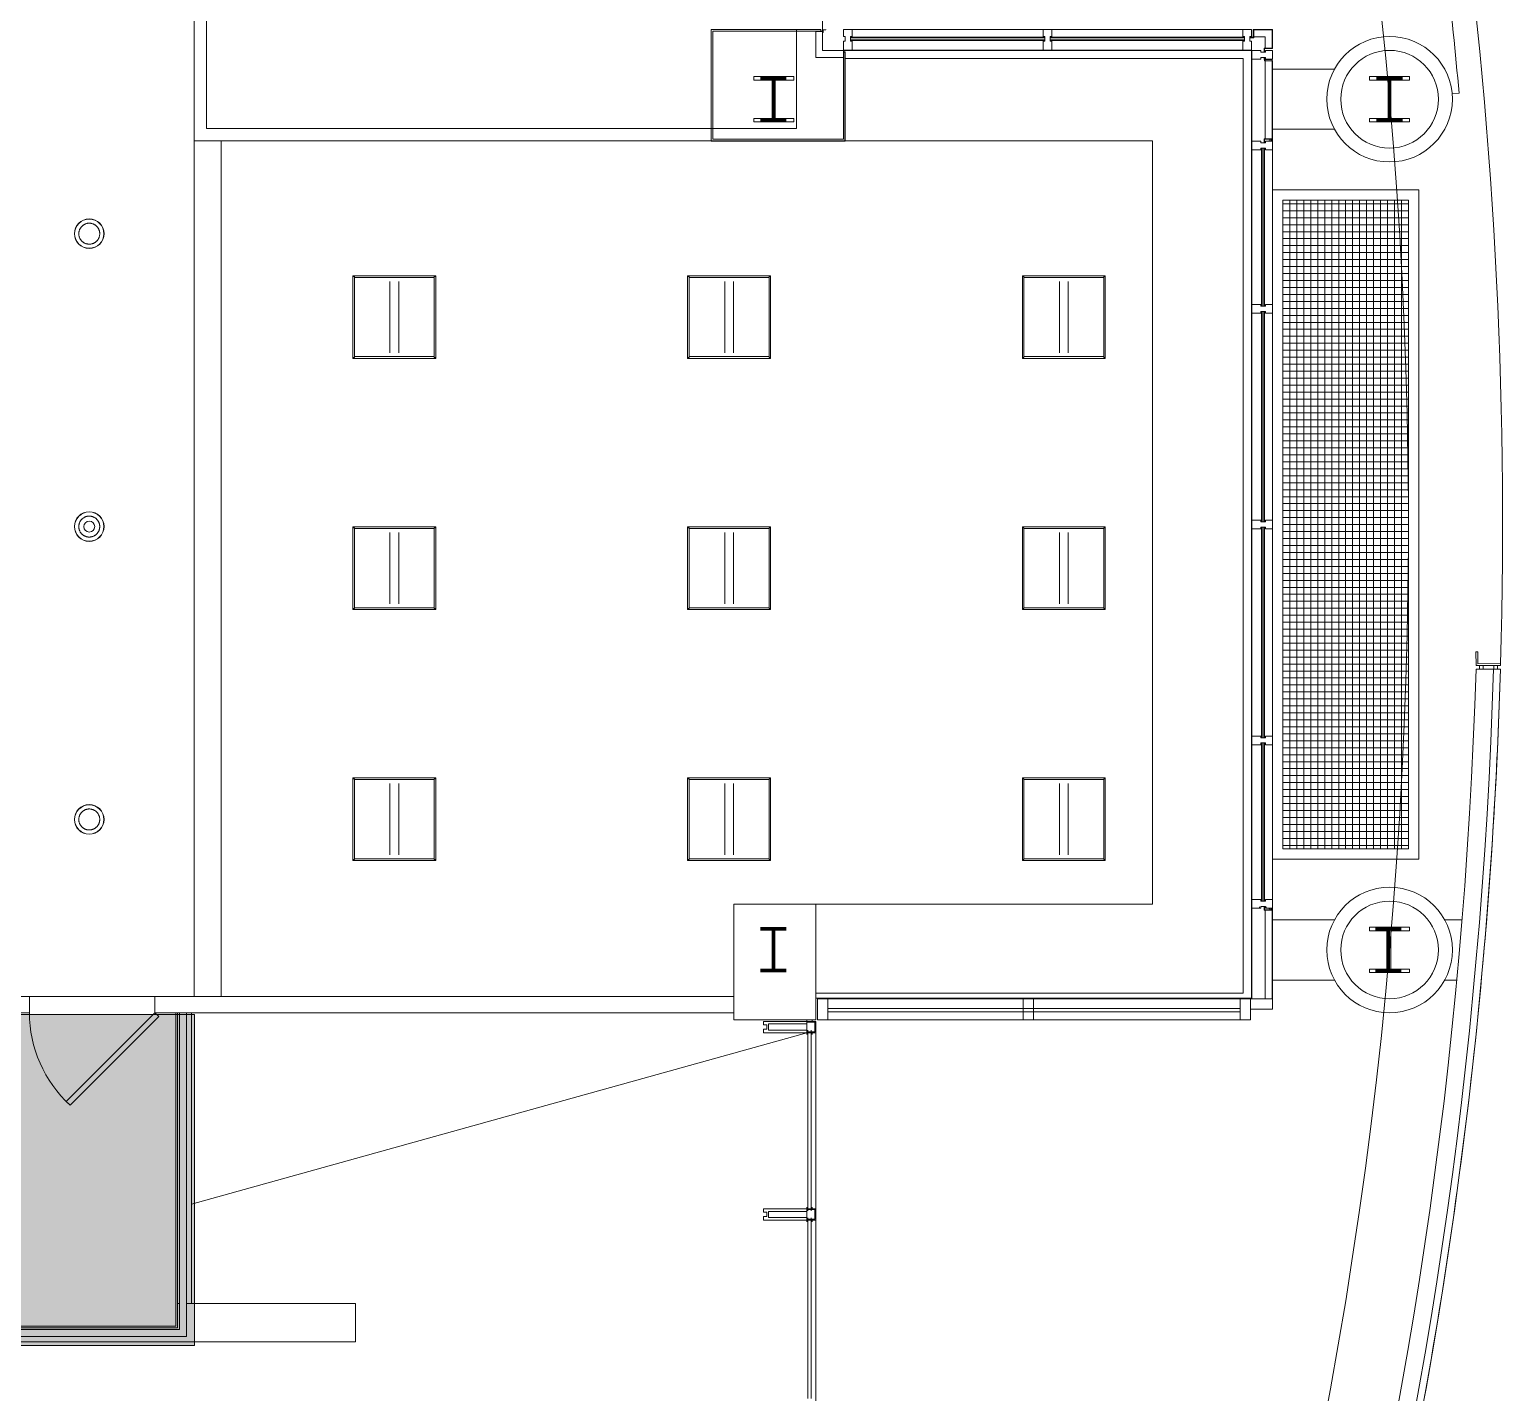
# Model space of a CAD drawing. Header units: inches. Extents: x 6512 to 15357, y -630 to 1499.
# Drawn here: x 14867.2 to 15289.7, y -158.6 to 232.3 of the extents above; entities that cross this region are included whole.
import ezdxf

# ---------------------------------------------------------------- set-up
doc = ezdxf.new("R2010")
doc.units = ezdxf.units.IN
doc.header["$MEASUREMENT"] = 0
for name, color, linetype, lineweight in [('A-CLNG', 13, 'Continuous', 18), ('A-DETL-GENF', 92, 'Continuous', 18), ('A-DETL-THIN', 151, 'Continuous', 9), ('E-LITE-EQPM', 33, 'Continuous', 25), ('P-SANR-FIXT', 6, 'Continuous', 18), ('S-COLS', 52, 'Continuous', 18), ('S-COLS-SYMB', 171, 'Continuous', 70)]:
    doc.layers.add(name, color=color, linetype=linetype, lineweight=lineweight)

# ---------------------------------------------------------------- blocks, each defined once
blk = doc.blocks.new('Double C-Channel-Column - 2C15X50 WJE-4604959-3RD FLOOR RCP - NEW')
at = {"layer": 'S-COLS-SYMB'}
for p, q in [((0, 6), (-3.71, 6)), ((0, 6), (0, -6)), ((0, 6), (0, -6)), ((0, 6), (3.71, 6)), ((0, -6), (-3.71, -6)), ((0, -6), (3.71, -6))]:
    blk.add_line(p, q, dxfattribs=at)
blk = doc.blocks.new('Lighting-Troffer-Cooper-Metalux-Encounter-22EN-24EN-LD2 - See Type Catalog-V7-3RD FLOOR RCP - NEW')
at = {"layer": 'E-LITE-EQPM', "lineweight": 9}
for p, q in [((-11.875, 11.84375), (-11.875, 11.59375)), ((11.875, 11.84375), (-11.875, 11.84375)), ((-11.875, 11.59375), (-11.46875, 11.59375)), ((-11.875, 11.59375), (-11.46875, 11.59375)), ((-11.875, 11.59375), (-11.875, -11.59375)), ((-11.46875, 11.59375), (-11.46875, 11.34375)), ((-11.46875, -11.59375), (-11.46875, 11.59375)), ((11.46875, 11.34375), (-11.46875, 11.34375)), ((-1.25, 10.21875), (-1.25, -10.21875)), ((1.25, -10.21875), (1.25, 10.21875)), ((11.46875, 11.34375), (11.46875, 11.59375)), ((11.46875, 11.59375), (11.875, 11.59375)), ((11.46875, 11.59375), (11.875, 11.59375)), ((11.46875, -11.59375), (11.46875, 11.59375)), ((11.875, 11.59375), (11.875, 11.84375)), ((11.875, 11.59375), (11.875, -11.59375)), ((-11.46875, -11.59375), (-11.875, -11.59375)), ((-11.875, -11.59375), (-11.875, -11.84375)), ((-11.46875, -11.59375), (-11.875, -11.59375)), ((-11.875, -11.84375), (11.875, -11.84375)), ((-11.46875, -11.34375), (11.46875, -11.34375)), ((-11.46875, -11.34375), (-11.46875, -11.59375)), ((11.46875, -11.59375), (11.46875, -11.34375)), ((11.875, -11.59375), (11.46875, -11.59375)), ((11.875, -11.59375), (11.46875, -11.59375)), ((11.875, -11.84375), (11.875, -11.59375))]:
    blk.add_line(p, q, dxfattribs=at)
blk = doc.blocks.new('KREON Holon 80 - KREON Holon 80 - Pendant Mounted Cable-5584111-3RD FLOOR RCP - NEW')
at = {"layer": 'E-LITE-EQPM', "lineweight": 9, "flags": 128}
for points in [[(14.62, 0), (14.62, 0.12), (14.63, 0.24), (14.64, 0.36), (14.66, 0.48), (14.68, 0.6), (14.71, 0.71), (14.74, 0.83), (14.77, 0.95), (14.81, 1.06), (14.86, 1.17), (14.91, 1.28), (14.96, 1.39), (15.02, 1.49), (15.08, 1.6), (15.14, 1.7), (15.21, 1.8), (15.29, 1.89), (15.37, 1.98), (15.45, 2.07), (15.53, 2.16), (15.62, 2.24), (15.71, 2.32), (15.8, 2.39), (15.9, 2.46), (16, 2.53), (16.1, 2.59), (16.21, 2.65), (16.32, 2.71), (16.43, 2.76), (16.54, 2.8), (16.65, 2.84), (16.76, 2.88), (16.88, 2.91), (17, 2.94), (17.12, 2.96), (17.23, 2.98), (17.35, 3), (17.47, 3), (17.59, 3.01), (17.71, 3.01), (17.83, 3), (17.95, 2.99), (18.07, 2.97), (18.19, 2.95), (18.31, 2.93), (18.43, 2.9), (18.54, 2.87), (18.66, 2.83), (18.77, 2.78), (18.88, 2.74), (18.99, 2.68), (19.09, 2.63), (19.2, 2.57), (19.3, 2.5), (19.4, 2.43), (19.49, 2.36), (19.59, 2.28), (19.68, 2.2), (19.76, 2.12), (19.84, 2.03), (19.92, 1.94), (20, 1.85), (20.07, 1.75), (20.14, 1.65), (20.2, 1.55), (20.26, 1.45), (20.32, 1.34), (20.37, 1.23), (20.42, 1.12), (20.46, 1.01), (20.5, 0.89), (20.53, 0.78), (20.56, 0.66), (20.59, 0.54), (20.6, 0.42), (20.62, 0.31), (20.63, 0.19), (20.63, 0.06), (20.63, 0)], [(20.63, 0), (20.63, -0.12), (20.63, -0.24), (20.61, -0.36), (20.6, -0.48), (20.57, -0.6), (20.55, -0.71), (20.52, -0.83), (20.48, -0.95), (20.44, -1.06), (20.4, -1.17), (20.35, -1.28), (20.29, -1.39), (20.24, -1.49), (20.18, -1.6), (20.11, -1.7), (20.04, -1.8), (19.97, -1.89), (19.89, -1.98), (19.81, -2.07), (19.72, -2.16), (19.63, -2.24), (19.54, -2.32), (19.45, -2.39), (19.35, -2.46), (19.25, -2.53), (19.15, -2.59), (19.04, -2.65), (18.94, -2.71), (18.83, -2.76), (18.72, -2.8), (18.6, -2.84), (18.49, -2.88), (18.37, -2.91), (18.26, -2.94), (18.14, -2.96), (18.02, -2.98), (17.9, -3), (17.78, -3), (17.66, -3.01), (17.54, -3.01), (17.42, -3), (17.3, -2.99), (17.18, -2.97), (17.06, -2.95), (16.94, -2.93), (16.83, -2.9), (16.71, -2.87), (16.6, -2.83), (16.49, -2.78), (16.38, -2.74), (16.27, -2.68), (16.16, -2.63), (16.06, -2.57), (15.96, -2.5), (15.86, -2.43), (15.76, -2.36), (15.67, -2.28), (15.58, -2.2), (15.49, -2.12), (15.41, -2.03), (15.33, -1.94), (15.25, -1.85), (15.18, -1.75), (15.11, -1.65), (15.05, -1.55), (14.99, -1.45), (14.93, -1.34), (14.88, -1.23), (14.84, -1.12), (14.79, -1.01), (14.75, -0.89), (14.72, -0.78), (14.69, -0.66), (14.67, -0.54), (14.65, -0.42), (14.63, -0.31), (14.62, -0.19), (14.62, -0.06), (14.62, 0)]]:
    blk.add_lwpolyline(points, dxfattribs=at)
at = {"layer": 'E-LITE-EQPM', "lineweight": 9}
for radius, start, end in [(4.25, 0, 180), (4.19, 0, 180), (4.25, 180, 0), (4.19, 180, 0)]:
    blk.add_arc((17.63, 0), radius, start, end, dxfattribs=at)
blk = doc.blocks.new('KREON Holon 80 - KREON Holon 80 - Pendant Mounted Cable-V20-3RD FLOOR RCP - NEW')
at = {"layer": 'E-LITE-EQPM', "lineweight": 9, "flags": 128}
for points in [[(14.62, 0), (14.62, 0.12), (14.63, 0.24), (14.64, 0.36), (14.66, 0.48), (14.68, 0.6), (14.71, 0.71), (14.74, 0.83), (14.77, 0.95), (14.81, 1.06), (14.86, 1.17), (14.91, 1.28), (14.96, 1.39), (15.02, 1.49), (15.08, 1.6), (15.14, 1.7), (15.21, 1.8), (15.29, 1.89), (15.37, 1.98), (15.45, 2.07), (15.53, 2.16), (15.62, 2.24), (15.71, 2.32), (15.8, 2.39), (15.9, 2.46), (16, 2.53), (16.1, 2.59), (16.21, 2.65), (16.32, 2.71), (16.43, 2.76), (16.54, 2.8), (16.65, 2.84), (16.76, 2.88), (16.88, 2.91), (17, 2.94), (17.12, 2.96), (17.23, 2.98), (17.35, 3), (17.47, 3), (17.59, 3.01), (17.71, 3.01), (17.83, 3), (17.95, 2.99), (18.07, 2.97), (18.19, 2.95), (18.31, 2.93), (18.43, 2.9), (18.54, 2.87), (18.66, 2.83), (18.77, 2.78), (18.88, 2.74), (18.99, 2.68), (19.09, 2.63), (19.2, 2.57), (19.3, 2.5), (19.4, 2.43), (19.49, 2.36), (19.59, 2.28), (19.68, 2.2), (19.76, 2.12), (19.84, 2.03), (19.92, 1.94), (20, 1.85), (20.07, 1.75), (20.14, 1.65), (20.2, 1.55), (20.26, 1.45), (20.32, 1.34), (20.37, 1.23), (20.42, 1.12), (20.46, 1.01), (20.5, 0.89), (20.53, 0.78), (20.56, 0.66), (20.59, 0.54), (20.6, 0.42), (20.62, 0.31), (20.63, 0.19), (20.63, 0.06), (20.63, 0)], [(20.63, 0), (20.63, -0.12), (20.63, -0.24), (20.61, -0.36), (20.6, -0.48), (20.57, -0.6), (20.55, -0.71), (20.52, -0.83), (20.48, -0.95), (20.44, -1.06), (20.4, -1.17), (20.35, -1.28), (20.29, -1.39), (20.24, -1.49), (20.18, -1.6), (20.11, -1.7), (20.04, -1.8), (19.97, -1.89), (19.89, -1.98), (19.81, -2.07), (19.72, -2.16), (19.63, -2.24), (19.54, -2.32), (19.45, -2.39), (19.35, -2.46), (19.25, -2.53), (19.15, -2.59), (19.04, -2.65), (18.94, -2.71), (18.83, -2.76), (18.72, -2.8), (18.6, -2.84), (18.49, -2.88), (18.37, -2.91), (18.26, -2.94), (18.14, -2.96), (18.02, -2.98), (17.9, -3), (17.78, -3), (17.66, -3.01), (17.54, -3.01), (17.42, -3), (17.3, -2.99), (17.18, -2.97), (17.06, -2.95), (16.94, -2.93), (16.83, -2.9), (16.71, -2.87), (16.6, -2.83), (16.49, -2.78), (16.38, -2.74), (16.27, -2.68), (16.16, -2.63), (16.06, -2.57), (15.96, -2.5), (15.86, -2.43), (15.76, -2.36), (15.67, -2.28), (15.58, -2.2), (15.49, -2.12), (15.41, -2.03), (15.33, -1.94), (15.25, -1.85), (15.18, -1.75), (15.11, -1.65), (15.05, -1.55), (14.99, -1.45), (14.93, -1.34), (14.88, -1.23), (14.84, -1.12), (14.79, -1.01), (14.75, -0.89), (14.72, -0.78), (14.69, -0.66), (14.67, -0.54), (14.65, -0.42), (14.63, -0.31), (14.62, -0.19), (14.62, -0.06), (14.62, 0)]]:
    blk.add_lwpolyline(points, dxfattribs=at)
at = {"layer": 'E-LITE-EQPM', "lineweight": 9}
for radius, start, end in [(4.25, 0, 180), (4.19, 0, 180), (1.57, 0, 180), (4.25, 180, 0), (4.19, 180, 0), (1.57, 180, 0)]:
    blk.add_arc((17.63, 0), radius, start, end, dxfattribs=at)
blk = doc.blocks.new('2941 Fairview Park_Clean for Revit_dwg-4584220-3RD FLOOR RCP - NEW')
at = {"layer": 'P-SANR-FIXT', "lineweight": 9, "flags": 128}
for points in [[(15094.17, 232.3), (15094.17, 231.8), (15093.6, 231.8), (15094.17, 231.8), (15094.17, 232.3)], [(15094.23, 232.3), (15094.23, 231.8), (15094.73, 231.8), (15094.73, 232.3)], [(15094.73, 406.15), (15094.73, 232.3), (15094.73, 448.24)], [(15094.73, 232.3), (15094.73, 231.8), (15094.23, 231.8), (15094.23, 232.3), (15094.23, 231.8), (15094.23, 232.3)], [(15094.23, 232.3), (15094.23, 231.8), (15094.23, 232.3), (15062.73, 232.3), (15094.23, 232.3), (15062.73, 232.3), (15062.73, 200.3), (15101.23, 200.3), (15101.23, 225.8), (15100.73, 225.8), (15101.23, 225.8), (15100.73, 225.8), (15100.73, 200.8), (15063.23, 200.8), (15100.73, 200.8), (15100.73, 225.8), (15100.73, 200.8), (15100.73, 225.8), (15100.73, 226.3), (15101.23, 226.3), (15101.23, 226.36), (15100.67, 226.36), (15100.67, 225.17), (15100.73, 225.17), (15100.73, 225.74), (15101.23, 225.74), (15100.73, 225.74), (15101.23, 225.74), (15100.73, 225.74), (15100.73, 225.17), (15100.67, 225.17), (15100.67, 226.36), (15101.23, 226.36), (15101.23, 226.3), (15100.73, 226.3), (15100.73, 228.92), (15101.23, 228.92), (15101.23, 230.3), (15100.73, 230.3), (15100.73, 232.3), (15103.23, 232.3), (15103.23, 230.3), (15102.73, 230.3), (15102.73, 228.92), (15103.23, 228.92), (15103.23, 226.3), (15100.73, 226.3), (15100.73, 225.8), (15101.23, 225.8), (15101.23, 225.74), (15101.23, 225.8), (15101.23, 200.3), (15101.23, 225.8), (15100.73, 225.8), (15101.23, 225.8), (15100.73, 225.8), (15101.23, 225.8), (15101.23, 200.3), (15062.73, 200.3), (15101.23, 200.3), (15101.23, 225.8), (15101.23, 200.3), (15062.73, 200.3), (15101.23, 200.3), (15062.73, 200.3), (15062.73, 232.3), (15094.23, 232.3), (15062.73, 232.3), (15062.73, 200.3), (15062.73, 232.3), (15062.73, 200.3), (15062.73, 232.3), (15094.23, 232.3), (15094.23, 231.8), (15094.23, 232.3)], [(15100.73, 200.8), (15100.73, 225.8), (15101.23, 225.8), (15100.73, 225.8), (15100.73, 200.8), (15063.23, 200.8), (15100.73, 200.8), (15063.23, 200.8), (15063.23, 231.8), (15094.23, 231.8), (15063.23, 231.8), (15063.23, 200.8), (15063.23, 231.8), (15094.23, 231.8), (15063.23, 231.8), (15094.23, 231.8), (15094.23, 232.3), (15094.23, 231.8), (15063.23, 231.8)], [(15063.23, 231.8), (15063.23, 200.8), (15063.23, 231.8), (15063.23, 200.8), (15100.73, 200.8)], [(14854.23, -49.7), (14867.23, -49.7), (14867.23, -45.08), (14854.23, -45.08), (14867.23, -45.08), (14867.23, -49.7), (14854.23, -49.7)]]:
    blk.add_lwpolyline(points, dxfattribs=at)
for points in [[(15094.73, 231.74), (15094.73, 226.3), (15100.67, 226.3), (15100.67, 224.3), (15092.73, 224.3), (15092.73, 231.74), (15094.73, 231.74), (15092.73, 231.74), (15092.73, 224.3), (15100.67, 224.3), (15100.67, 226.3), (15094.73, 226.3)], [(15094.17, 232.3), (15094.17, 231.8), (15093.6, 231.8), (15093.6, 231.74), (15094.79, 231.74), (15094.79, 232.3), (15094.79, 231.42), (15094.92, 231.42), (15094.92, 232.17), (15095.67, 232.17), (15095.67, 232.3), (15095.67, 232.17), (15094.92, 232.17), (15094.92, 231.42), (15094.79, 231.42), (15094.79, 232.3), (15094.79, 231.74), (15093.6, 231.74), (15093.6, 231.8), (15094.17, 231.8)], [(15100.73, 226.3), (15100.73, 228.92), (15101.23, 228.92), (15101.23, 230.3), (15100.73, 230.3), (15100.73, 232.3), (15103.23, 232.3), (15103.23, 230.3), (15102.73, 230.3), (15102.73, 228.92), (15103.23, 228.92), (15103.23, 226.3)], [(15158.48, 230.05), (15102.73, 230.05)], [(15158.48, 229.86), (15102.73, 229.86)], [(15158.48, 229.36), (15102.73, 229.36)], [(15158.48, 229.17), (15102.73, 229.17)], [(15215.23, 226.3), (15217.73, 226.3), (15217.73, 228.92), (15217.23, 228.92), (15217.23, 230.3), (15217.73, 230.3), (15217.73, 232.3), (15215.23, 232.3), (15215.23, 230.3), (15215.73, 230.3), (15215.73, 228.92), (15215.23, 228.92), (15215.23, 226.3), (15103.23, 226.3), (15215.23, 226.3), (15215.23, 228.92), (15215.73, 228.92), (15215.73, 230.3), (15215.23, 230.3), (15215.23, 232.3), (15217.73, 232.3), (15217.73, 230.3), (15217.23, 230.3), (15217.23, 228.92), (15217.73, 228.92), (15217.73, 226.3)], [(15215.23, 232.3), (15103.23, 232.3)], [(15157.98, 226.3), (15157.98, 228.92), (15158.48, 228.92), (15158.48, 230.3), (15157.98, 230.3), (15157.98, 232.3), (15160.48, 232.3), (15160.48, 230.3), (15159.98, 230.3), (15159.98, 228.92), (15160.48, 228.92), (15160.48, 226.3), (15157.98, 226.3), (15157.98, 228.92), (15158.48, 228.92), (15158.48, 230.3), (15157.98, 230.3), (15157.98, 232.3), (15160.48, 232.3), (15160.48, 230.3), (15159.98, 230.3), (15159.98, 228.92), (15160.48, 228.92), (15160.48, 226.3)], [(15215.73, 230.05), (15159.98, 230.05)], [(15215.73, 229.86), (15159.98, 229.86)], [(15215.73, 229.36), (15159.98, 229.36)], [(15215.73, 229.17), (15159.98, 229.17)], [(15218.36, 229.92), (15218.36, 232.17), (15223.61, 232.17), (15223.61, 226.92), (15221.61, 226.92), (15221.61, 230.17), (15218.36, 230.17), (15218.36, 232.17), (15223.61, 232.17), (15223.61, 226.92), (15221.36, 226.92), (15223.61, 226.92), (15223.61, 232.17), (15218.36, 232.17), (15218.36, 230.17), (15221.61, 230.17), (15221.61, 226.92), (15223.61, 226.92), (15223.61, 232.17), (15218.36, 232.17), (15218.36, 229.92), (15217.36, 229.92), (15217.36, 230.05), (15218.23, 230.05), (15218.23, 232.3), (15223.73, 232.3), (15223.73, 226.8), (15221.48, 226.8), (15223.73, 226.8), (15223.73, 232.3), (15218.23, 232.3), (15218.23, 230.05), (15217.36, 230.05), (15217.36, 229.92)], [(15217.73, -45.7), (15217.73, 228.32)], [(15217.73, 226.3), (15220.36, 226.3), (15220.36, 225.8), (15221.73, 225.8), (15221.73, 226.3), (15223.73, 226.3), (15223.73, 223.8), (15221.73, 223.8), (15221.73, 224.3), (15220.36, 224.3), (15220.36, 223.8), (15217.73, 223.8), (15217.73, 226.3), (15220.36, 226.3), (15220.36, 225.8), (15221.73, 225.8), (15221.73, 226.3), (15223.73, 226.3), (15223.73, 223.8), (15221.73, 223.8), (15221.73, 224.3), (15220.36, 224.3), (15220.36, 223.8), (15217.73, 223.8)], [(15221.36, 226.92), (15221.36, 225.92), (15221.48, 225.92), (15221.48, 226.8), (15221.48, 225.92), (15221.36, 225.92)], [(15221.36, 223.67), (15221.36, 224.17), (15221.48, 224.17), (15221.48, 223.3), (15221.48, 224.17), (15221.36, 224.17)], [(15214.48, -45.7), (15217.48, -45.7), (15223.73, -45.7), (15223.73, 222.31), (15223.73, -45.7), (15217.48, -45.7), (15217.48, -48.7), (15223.73, -48.7), (15223.73, -45.7), (15223.73, -48.7), (15217.48, -48.7), (15217.48, -45.7), (15217.48, -51.7), (15214.48, -51.7)], [(15217.73, 223.8), (15217.73, 200.3), (15217.73, 197.8), (15220.36, 197.8), (15220.36, 198.3), (15221.73, 198.3), (15221.73, 197.8), (15223.73, 197.8), (15223.73, 200.3), (15221.73, 200.3), (15221.73, 199.8), (15220.36, 199.8), (15220.36, 200.3), (15217.73, 200.3)], [(15217.86, 223.8), (15217.86, 200.3)], [(15223.61, 200.92), (15221.36, 200.92), (15223.61, 200.92), (15223.61, 223.67), (15221.36, 223.67), (15223.61, 223.67)], [(15223.73, 200.8), (15221.48, 200.8), (15223.73, 200.8), (15223.73, 223.3), (15221.48, 223.3), (15223.73, 223.3)], [(15221.61, 223.67), (15223.61, 223.67), (15223.61, 200.92), (15221.61, 200.92), (15221.61, 223.67), (15221.61, 200.92), (15223.61, 200.92), (15223.61, 223.67)], [(15223.73, 220.92), (15241.53, 220.92)], [(15074.98, 205.8), (15086.48, 205.8), (15086.48, 206.8), (15081.1, 206.8), (15081.1, 217.8), (15086.48, 217.8), (15086.48, 218.8), (15074.98, 218.8), (15074.98, 217.8), (15080.35, 217.8), (15080.35, 206.8), (15074.98, 206.8), (15074.98, 205.8), (15086.48, 205.8), (15086.48, 206.8), (15081.1, 206.8), (15081.1, 217.8), (15086.48, 217.8), (15086.48, 218.8), (15074.98, 218.8), (15074.98, 217.8), (15080.35, 217.8), (15080.35, 206.8), (15074.98, 206.8), (15074.98, 205.8), (15086.48, 205.8), (15086.48, 206.8), (15081.1, 206.8), (15081.1, 217.8), (15086.48, 217.8), (15086.48, 218.8), (15074.98, 218.8), (15074.98, 217.8), (15080.35, 217.8), (15080.35, 206.8), (15074.98, 206.8), (15074.98, 205.8), (15074.98, 206.8), (15080.35, 206.8), (15080.35, 217.8), (15074.98, 217.8), (15074.98, 218.8), (15086.48, 218.8), (15086.48, 217.8), (15081.1, 217.8), (15081.1, 206.8), (15086.48, 206.8), (15086.48, 205.8), (15074.98, 205.8), (15074.98, 206.8), (15080.35, 206.8), (15080.35, 217.8), (15074.98, 217.8), (15074.98, 218.8), (15086.48, 218.8), (15086.48, 217.8), (15081.1, 217.8), (15081.1, 206.8), (15086.48, 206.8), (15086.48, 205.8), (15074.98, 205.8), (15074.98, 206.8), (15080.35, 206.8), (15080.35, 217.8), (15074.98, 217.8), (15074.98, 218.8), (15086.48, 218.8), (15086.48, 217.8), (15081.1, 217.8), (15081.1, 206.8), (15086.48, 206.8), (15086.48, 205.8)], [(15263.08, 218.8), (15251.58, 218.8), (15251.58, 217.8), (15256.96, 217.8), (15256.96, 206.8), (15251.58, 206.8), (15251.58, 205.8), (15263.08, 205.8), (15263.08, 206.8), (15257.71, 206.8), (15257.71, 217.8), (15263.08, 217.8), (15263.08, 218.8), (15263.08, 217.8), (15257.71, 217.8), (15257.71, 206.8), (15263.08, 206.8), (15263.08, 205.8), (15251.58, 205.8), (15251.58, 206.8), (15256.96, 206.8), (15256.96, 217.8), (15251.58, 217.8), (15251.58, 218.8)], [(15277.25, 214.06), (15275.26, 213.89)], [(15223.73, 203.67), (15241.53, 203.67)], [(15217.73, 200.3), (15220.36, 200.3), (15220.36, 199.8), (15221.73, 199.8), (15221.73, 200.3), (15223.73, 200.3), (15223.73, 197.8), (15221.73, 197.8), (15221.73, 198.3), (15220.36, 198.3), (15220.36, 197.8), (15217.73, 197.8)], [(15221.36, 200.92), (15221.36, 199.92), (15221.48, 199.92), (15221.48, 200.8), (15221.48, 199.92), (15221.36, 199.92)], [(15217.73, 197.8), (15217.73, -17.2), (15217.73, -19.7), (15220.36, -19.7), (15220.36, -19.2), (15221.73, -19.2), (15221.73, -19.7), (15223.73, -19.7), (15223.73, -17.2), (15221.73, -17.2), (15221.73, -17.7), (15220.36, -17.7), (15220.36, -17.2), (15217.73, -17.2)], [(15220.61, 198.3), (15220.61, 152.94)], [(15220.8, 198.3), (15220.8, 152.94)], [(15221.3, 198.3), (15221.3, 152.94)], [(15221.48, 198.3), (15221.48, 152.94)], [(15223.73, 186.3), (15265.73, 186.3), (15265.73, -5.7), (15223.73, -5.7), (15265.73, -5.7), (15265.73, 186.3), (15223.73, 186.3), (15265.73, 186.3), (15265.73, -5.7), (15223.73, -5.7), (15265.73, -5.7), (15265.73, 186.3)], [(15226.73, 183.3), (15226.73, -2.7), (15262.73, -2.7), (15262.73, 183.3), (15226.73, 183.3), (15226.73, -2.7), (15262.73, -2.7), (15262.73, 183.3)], [(15262.73, 182.3), (15226.73, 182.3)], [(15228.73, 183.3), (15228.73, -2.7)], [(15230.73, 183.3), (15230.73, -2.7)], [(15232.73, 183.3), (15232.73, -2.7)], [(15234.73, 183.3), (15234.73, -2.7)], [(15236.73, 183.3), (15236.73, -2.7)], [(15238.73, 183.3), (15238.73, -2.7)], [(15240.73, 183.3), (15240.73, -2.7)], [(15242.73, 183.3), (15242.73, -2.7)], [(15244.73, 183.3), (15244.73, -2.7)], [(15246.73, 183.3), (15246.73, -2.7)], [(15248.73, 183.3), (15248.73, -2.7)], [(15250.73, 183.3), (15250.73, -2.7)], [(15252.73, 183.3), (15252.73, -2.7)], [(15254.73, 183.3), (15254.73, -2.7)], [(15256.73, 183.3), (15256.73, -2.7)], [(15258.73, 183.3), (15258.73, -2.7)], [(15260.73, 183.3), (15260.73, -2.7)], [(15262.73, 180.3), (15226.73, 180.3)], [(15262.73, 178.3), (15226.73, 178.3)], [(15262.73, 176.3), (15226.73, 176.3)], [(15262.73, 174.3), (15226.73, 174.3)], [(15262.73, 172.3), (15226.73, 172.3)], [(15262.73, 170.3), (15226.73, 170.3)], [(15262.73, 168.3), (15226.73, 168.3)], [(15262.73, 166.3), (15226.73, 166.3)], [(15262.73, 164.3), (15226.73, 164.3)], [(15262.73, 162.3), (15226.73, 162.3)], [(15262.73, 160.3), (15226.73, 160.3)], [(15262.73, 158.3), (15226.73, 158.3)], [(15217.73, 153.44), (15220.36, 153.44), (15220.36, 152.94), (15221.73, 152.94), (15221.73, 153.44), (15223.73, 153.44), (15223.73, 150.94), (15221.73, 150.94), (15221.73, 151.44), (15220.36, 151.44), (15220.36, 150.94), (15217.73, 150.94), (15217.73, 153.44), (15220.36, 153.44), (15220.36, 152.94), (15221.73, 152.94), (15221.73, 153.44), (15223.73, 153.44), (15223.73, 150.94), (15221.73, 150.94), (15221.73, 151.44), (15220.36, 151.44), (15220.36, 150.94), (15217.73, 150.94)], [(15262.73, 156.3), (15226.73, 156.3)], [(15262.73, 154.3), (15226.73, 154.3)], [(15262.73, 152.3), (15226.73, 152.3)], [(15220.61, 151.44), (15220.61, 91.05)], [(15220.8, 151.44), (15220.8, 91.05)], [(15221.3, 151.44), (15221.3, 91.05)], [(15221.48, 151.44), (15221.48, 91.05)], [(15262.73, 150.3), (15226.73, 150.3)], [(15262.73, 148.3), (15226.73, 148.3)], [(15262.73, 146.3), (15226.73, 146.3)], [(15262.73, 144.3), (15226.73, 144.3)], [(15262.73, 142.3), (15226.73, 142.3)], [(15262.73, 140.3), (15226.73, 140.3)], [(15262.73, 138.3), (15226.73, 138.3)], [(15262.73, 136.3), (15226.73, 136.3)], [(15262.73, 134.3), (15226.73, 134.3)], [(15262.73, 132.3), (15226.73, 132.3)], [(15262.73, 130.3), (15226.73, 130.3)], [(15262.73, 128.3), (15226.73, 128.3)], [(15262.73, 126.3), (15226.73, 126.3)], [(15262.73, 124.3), (15226.73, 124.3)], [(15262.73, 122.3), (15226.73, 122.3)], [(15262.73, 120.3), (15226.73, 120.3)], [(15262.73, 118.3), (15226.73, 118.3)], [(15262.73, 116.3), (15226.73, 116.3)], [(15262.73, 114.3), (15226.73, 114.3)], [(15262.73, 112.3), (15226.73, 112.3)], [(15262.73, 110.3), (15226.73, 110.3)], [(15262.73, 108.3), (15226.73, 108.3)], [(15262.73, 106.3), (15226.73, 106.3)], [(15262.73, 104.3), (15226.73, 104.3)], [(15262.73, 102.3), (15226.73, 102.3)], [(15262.73, 100.3), (15226.73, 100.3)], [(15262.73, 98.3), (15226.73, 98.3)], [(15262.73, 96.3), (15226.73, 96.3)], [(15262.73, 94.3), (15226.73, 94.3)], [(15217.73, 91.55), (15220.36, 91.55), (15220.36, 91.05), (15221.73, 91.05), (15221.73, 91.55), (15223.73, 91.55), (15223.73, 89.05), (15221.73, 89.05), (15221.73, 89.55), (15220.36, 89.55), (15220.36, 89.05), (15217.73, 89.05), (15217.73, 91.55), (15220.36, 91.55), (15220.36, 91.05), (15221.73, 91.05), (15221.73, 91.55), (15223.73, 91.55), (15223.73, 89.05), (15221.73, 89.05), (15221.73, 89.55), (15220.36, 89.55), (15220.36, 89.05), (15217.73, 89.05)], [(15220.61, 89.55), (15220.61, 29.16)], [(15220.8, 89.55), (15220.8, 29.16)], [(15221.3, 89.55), (15221.3, 29.16)], [(15221.48, 89.55), (15221.48, 29.16)], [(15262.73, 92.3), (15226.73, 92.3)], [(15262.73, 90.3), (15226.73, 90.3)], [(15262.73, 88.3), (15226.73, 88.3)], [(15262.73, 86.3), (15226.73, 86.3)], [(15262.73, 84.3), (15226.73, 84.3)], [(15262.73, 82.3), (15226.73, 82.3)], [(15262.73, 80.3), (15226.73, 80.3)], [(15262.73, 78.3), (15226.73, 78.3)], [(15262.73, 76.3), (15226.73, 76.3)], [(15262.73, 74.3), (15226.73, 74.3)], [(15262.73, 72.3), (15226.73, 72.3)], [(15262.73, 70.3), (15226.73, 70.3)], [(15262.73, 68.3), (15226.73, 68.3)], [(15262.73, 66.3), (15226.73, 66.3)], [(15262.73, 64.3), (15226.73, 64.3)], [(15262.73, 62.3), (15226.73, 62.3)], [(15262.73, 60.3), (15226.73, 60.3)], [(15262.73, 58.3), (15226.73, 58.3)], [(15262.73, 56.3), (15226.73, 56.3)], [(15262.73, 54.3), (15226.73, 54.3)], [(15262.73, 52.3), (15226.73, 52.3)], [(15282.6, 53.85), (15282.1, 53.84), (15282.14, 49.84), (15289.14, 49.92), (15282.14, 49.84), (15282.1, 53.84)], [(15289.14, 50.42), (15282.63, 50.35), (15282.6, 53.85), (15282.63, 50.35), (15289.14, 50.42), (15289.14, 49.92)], [(15262.73, 50.3), (15226.73, 50.3)], [(15262.73, 48.3), (15226.73, 48.3)], [(15287.12, 48.86), (15282.12, 48.86), (15287.12, 48.86), (15289.12, 48.86)], [(15283.14, 49.85), (15283.15, 48.85)], [(15284.14, 49.86), (15284.15, 48.86)], [(15287.26, 49.9), (15287.27, 48.9)], [(15288.26, 49.91), (15288.27, 48.91)], [(15262.73, 46.3), (15226.73, 46.3)], [(15262.73, 44.3), (15226.73, 44.3)], [(15262.73, 42.3), (15226.73, 42.3)], [(15262.73, 40.3), (15226.73, 40.3)], [(15262.73, 38.3), (15226.73, 38.3)], [(15262.73, 36.3), (15226.73, 36.3)], [(15262.73, 34.3), (15226.73, 34.3)], [(15217.73, 29.66), (15217.73, 27.16), (15220.36, 27.16), (15220.36, 27.66), (15221.73, 27.66), (15221.73, 27.16), (15223.73, 27.16), (15223.73, 29.66), (15221.73, 29.66), (15221.73, 29.16), (15220.36, 29.16), (15220.36, 29.66), (15217.73, 29.66), (15220.36, 29.66), (15220.36, 29.16), (15221.73, 29.16), (15221.73, 29.66), (15223.73, 29.66), (15223.73, 27.16), (15221.73, 27.16), (15221.73, 27.66), (15220.36, 27.66), (15220.36, 27.16), (15217.73, 27.16)], [(15262.73, 32.3), (15226.73, 32.3)], [(15262.73, 30.3), (15226.73, 30.3)], [(15220.61, 27.66), (15220.61, -17.7)], [(15220.8, 27.66), (15220.8, -17.7)], [(15221.3, 27.71), (15221.3, -17.7)], [(15221.48, 27.66), (15221.48, -17.7)], [(15262.73, 28.3), (15226.73, 28.3)], [(15262.73, 26.3), (15226.73, 26.3)], [(15262.73, 24.3), (15226.73, 24.3)], [(15262.73, 22.3), (15226.73, 22.3)], [(15262.73, 20.3), (15226.73, 20.3)], [(15262.73, 18.3), (15226.73, 18.3)], [(15262.73, 16.3), (15226.73, 16.3)], [(15262.73, 14.3), (15226.73, 14.3)], [(15262.73, 12.3), (15226.73, 12.3)], [(15262.73, 10.3), (15226.73, 10.3)], [(15262.73, 8.3), (15226.73, 8.3)], [(15262.73, 6.3), (15226.73, 6.3)], [(15262.73, 4.3), (15226.73, 4.3)], [(15262.73, 2.3), (15226.73, 2.3)], [(15262.73, 0.3), (15226.73, 0.3)], [(15262.73, -1.7), (15226.73, -1.7)], [(15223.73, -19.33), (15223.73, -16.33)], [(15069.23, -45.7), (15069.23, -18.6), (15092.73, -18.6), (15092.73, -51.7), (15069.23, -51.7), (15069.23, -45.7), (15069.23, -51.7), (15092.73, -51.7), (15092.73, -18.6), (15069.23, -18.6)], [(15217.73, -17.2), (15220.36, -17.2), (15220.36, -17.7), (15221.73, -17.7), (15221.73, -17.2), (15223.73, -17.2), (15223.73, -19.7), (15221.73, -19.7), (15221.73, -19.2), (15220.36, -19.2), (15220.36, -19.7), (15217.73, -19.7)], [(15217.73, -19.7), (15217.73, -45.83)], [(15217.86, -19.7), (15217.86, -45.83)], [(15219.98, -19.33), (15219.98, -19.7)], [(15223.61, -20.33), (15223.61, -45.7), (15223.61, -20.33), (15221.36, -20.33), (15221.36, -19.33), (15221.36, -20.33)], [(15223.73, -20.2), (15221.48, -20.2), (15221.48, -19.33), (15221.36, -19.33), (15221.48, -19.33), (15221.48, -20.2), (15223.73, -20.2), (15223.73, -45.33)], [(15221.61, -45.7), (15223.61, -45.7), (15223.61, -20.33), (15221.61, -20.33), (15221.61, -45.7), (15221.61, -20.33), (15223.61, -20.33), (15223.61, -45.7)], [(15221.98, -19.33), (15221.98, -19.7)], [(15223.73, -23.08), (15241.53, -23.08), (15223.73, -23.08), (15241.53, -23.08)], [(15263.08, -38.2), (15251.58, -38.2), (15251.58, -37.2), (15256.96, -37.2), (15256.96, -26.2), (15251.58, -26.2), (15251.58, -25.2), (15263.08, -25.2), (15263.08, -26.2), (15257.71, -26.2), (15257.71, -37.2), (15263.08, -37.2), (15263.08, -38.2), (15263.08, -37.2), (15257.71, -37.2), (15257.71, -26.2), (15263.08, -26.2), (15263.08, -25.2), (15251.58, -25.2), (15251.58, -26.2), (15256.96, -26.2), (15256.96, -37.2), (15251.58, -37.2), (15251.58, -38.2)], [(15278.14, -23.08), (15273.13, -23.08)], [(15223.73, -40.33), (15241.53, -40.33), (15223.73, -40.33), (15241.53, -40.33)], [(15276.63, -40.33), (15273.13, -40.33)], [(14903.23, -49.7), (14877.77, -75.16), (14878.86, -76.2), (14904.29, -50.76), (14903.23, -49.7), (15069.23, -49.7), (14903.23, -49.7), (14903.23, -45.08), (15069.23, -45.08), (14903.23, -45.08), (14903.23, -49.7), (14877.77, -75.16), (14878.86, -76.2), (14904.29, -50.76)], [(15093.23, -45.7), (15096.23, -45.7), (15214.48, -45.7), (15096.23, -45.7), (15096.23, -51.7), (15093.23, -51.7), (15093.23, -45.7), (15096.23, -45.7), (15096.23, -51.7), (15093.23, -51.7)], [(15096.23, -45.7), (15214.48, -45.7), (15217.48, -45.7), (15217.48, -51.7), (15214.48, -51.7), (15214.48, -45.7)], [(15152.23, -45.7), (15155.23, -45.7), (15155.23, -51.7), (15152.23, -51.7), (15152.23, -45.7), (15155.23, -45.7), (15155.23, -51.7), (15152.23, -51.7)], [(14910.23, -49.7), (14910.23, -140.58), (13640.73, -140.58), (14910.23, -140.58)], [(14912.23, -49.7), (14912.23, -142.58), (13640.73, -142.58), (14912.23, -142.58)], [(14909.73, -49.7), (14909.73, -140.08), (13640.73, -140.08), (14909.73, -140.08)], [(14909.23, -139.58), (13649.73, -139.58), (14909.23, -139.58), (14909.23, -49.7)], [(14913.73, -49.7), (14913.73, -133.08)], [(15096.23, -48.45), (15104.99, -48.45), (15096.23, -48.45), (15104.99, -48.45), (15096.23, -48.45), (15214.48, -48.45), (15096.23, -48.45), (15214.48, -48.45)], [(15096.23, -49.45), (15214.48, -49.45), (15096.23, -49.45), (15104.99, -49.45), (15096.23, -49.45), (15214.48, -49.45), (15096.23, -49.45), (15104.99, -49.45)], [(15090.23, -51.68), (15090.23, -52.18), (15090.23, -52.93), (15090.23, -55.43), (15090.23, -55.93), (15090.23, -55.43), (14913.73, -104.63), (15090.23, -55.43), (15090.23, -55.93), (15090.23, -55.43), (15090.23, -52.93), (15079.23, -52.93), (15079.23, -54.68), (15090.23, -54.68), (15079.23, -54.68), (15079.23, -52.93), (15090.23, -52.93), (15090.23, -52.18), (15090.23, -51.68), (15090.23, -52.18)], [(15077.73, -54.43), (15078.73, -54.43), (15077.73, -54.43), (15078.73, -54.43), (15077.73, -54.43), (15077.73, -55.43), (15092.73, -55.43), (15092.73, -52.18), (15077.73, -52.18), (15077.73, -53.18), (15078.73, -53.18), (15078.73, -54.43), (15077.73, -54.43), (15077.73, -55.43), (15092.73, -55.43), (15077.73, -55.43), (15077.73, -54.43), (15077.73, -55.43), (15092.73, -55.43), (15092.73, -52.18), (15092.73, -55.43), (15092.73, -52.18), (15077.73, -52.18), (15077.73, -53.18), (15078.73, -53.18), (15078.73, -54.43), (15077.73, -54.43), (15077.73, -55.43), (15092.73, -55.43), (15077.73, -55.43)], [(15077.73, -52.18), (15077.73, -53.18), (15078.73, -53.18), (15078.73, -54.43), (15078.73, -53.18), (15077.73, -53.18), (15077.73, -52.18), (15077.73, -53.18), (15078.73, -53.18), (15078.73, -54.43), (15078.73, -53.18), (15077.73, -53.18), (15077.73, -52.18), (15092.73, -52.18), (15077.73, -52.18), (15092.73, -52.18)], [(15090.23, -52.43), (15092.48, -52.43), (15092.48, -55.18), (15090.23, -55.18), (15092.48, -55.18), (15092.48, -52.43)], [(15090.48, -54.66), (15090.48, -106.56)], [(15091.48, -54.66), (15091.48, -106.56)], [(15091.73, -51.68), (15091.73, -52.18)], [(15092.73, -55.43), (15092.73, -52.18)], [(15092.73, -54.65), (15092.73, -322.03)], [(15092.73, -54.66), (15092.73, -322.05)], [(15096.23, -51.7), (15214.48, -51.7), (15096.23, -51.7), (15214.48, -51.7)], [(15091.73, -55.93), (15091.73, -55.43)], [(15090.23, -108.43), (15079.23, -108.43), (15079.23, -106.68), (15090.23, -106.68), (15090.23, -105.93), (15090.23, -105.43), (15090.23, -105.93), (15090.23, -105.43), (15090.23, -105.93), (15090.23, -106.68), (15090.23, -109.18), (15090.23, -109.68), (15090.23, -109.18), (15090.23, -106.68), (15079.23, -106.68), (15079.23, -108.43)], [(15091.73, -105.43), (15091.73, -105.93)], [(15077.73, -108.18), (15078.73, -108.18), (15077.73, -108.18), (15078.73, -108.18), (15077.73, -108.18), (15077.73, -109.18), (15077.73, -108.18), (15077.73, -109.18), (15092.73, -109.18), (15092.73, -105.93), (15077.73, -105.93), (15077.73, -106.93), (15078.73, -106.93), (15078.73, -108.18), (15077.73, -108.18), (15077.73, -109.18), (15092.73, -109.18), (15077.73, -109.18), (15092.73, -109.18), (15092.73, -105.93), (15092.73, -109.18), (15092.73, -105.93), (15077.73, -105.93), (15077.73, -106.93), (15078.73, -106.93), (15078.73, -108.18), (15077.73, -108.18), (15077.73, -109.18), (15092.73, -109.18), (15077.73, -109.18)], [(15077.73, -105.93), (15077.73, -106.93), (15078.73, -106.93), (15078.73, -108.18), (15078.73, -106.93), (15077.73, -106.93), (15077.73, -105.93), (15077.73, -106.93), (15078.73, -106.93), (15078.73, -108.18), (15078.73, -106.93), (15077.73, -106.93), (15077.73, -105.93), (15092.73, -105.93), (15077.73, -105.93), (15092.73, -105.93)], [(15090.23, -106.18), (15092.48, -106.18), (15092.48, -108.93), (15090.23, -108.93), (15092.48, -108.93), (15092.48, -106.18)], [(15090.23, -109.68), (15090.23, -109.18)], [(15090.48, -108.54), (15090.48, -160.29)], [(15090.48, -108.56), (15090.48, -160.31)], [(15091.48, -108.54), (15091.48, -160.29)], [(15091.48, -108.56), (15091.48, -160.31)], [(15091.73, -109.68), (15091.73, -109.18)], [(15092.73, -109.18), (15092.73, -105.93)], [(14960.73, -133.08), (14912.23, -133.08), (14960.73, -133.08), (14960.73, -144.08), (14853.6, -144.08), (14853.6, -158.08), (14587.85, -158.08), (14587.85, -144.08), (14587.85, -158.08), (14853.6, -158.08), (14853.6, -144.08), (13640.73, -144.08), (14853.6, -144.08), (14960.73, -144.08)], [(14910.23, -133.08), (14909.73, -133.08)]]:
    blk.add_lwpolyline(points, close=True, dxfattribs=at)
at = {"layer": 'P-SANR-FIXT', "lineweight": 9}
for centre, radius in [((15257.33, 212.3), 18), ((15257.33, 212.3), 18), ((15257.33, 212.3), 14), ((15257.33, 212.3), 14), ((15223.05, 200.55), 0.25), ((15223.05, 200.55), 0.25), ((15257.33, -31.7), 18), ((15257.33, -31.7), 18), ((15223.05, -19.95), 0.25), ((15223.05, -19.95), 0.25), ((15257.33, -31.7), 14), ((15257.33, -31.7), 14)]:
    blk.add_circle(centre, radius, dxfattribs=at)
for centre, radius, start, end in [((13880.73, 90.3), 1382, 328.60172, 37.21846), ((13880.73, 90.3), 1382, 328.60172, 37.21846), ((13880.73, 90.3), 1402, 5.06454, 7.91103), ((13880.73, 90.3), 1402, 5.06454, 7.91103), ((13880.73, 90.3), 1409, 358.37524, 7.91103), ((13880.73, 90.3), 1409, 358.37524, 7.91103), ((15223.76, 200.55), 0.325, 129.6464, 230.3536), ((15223.76, 200.55), 0.325, 129.6464, 230.3536), ((15223.84, 200.55), 0.325, 129.6464, 230.3536), ((15223.84, 200.55), 0.325, 129.6464, 230.3536), ((15223.94, 200.55), 0.325, 129.6464, 230.3536), ((15223.94, 200.55), 0.325, 129.6464, 230.3536), ((13880.73, 90.3), 1402, 331.2778, 358.30632), ((13880.73, 90.3), 1402, 331.2778, 358.30632), ((13880.73, 90.3), 1402, 331.2778, 358.30632), ((13880.73, 90.3), 1402, 331.2778, 358.30632), ((13880.73, 90.3), 1407, 331.28474, 358.31234), ((13880.73, 90.3), 1407, 331.28474, 358.31234), ((13880.73, 90.3), 1407, 331.28474, 358.31234), ((13880.73, 90.3), 1407, 331.28474, 358.31234), ((13880.73, 90.3), 1409, 331.28783, 358.31474), ((13880.73, 90.3), 1409, 331.28783, 358.31474), ((13880.73, 90.3), 1409, 354.95582, 358.31474), ((13880.73, 90.3), 1409, 354.95582, 358.31474), ((15223.76, -19.95), 0.325, 129.6464, 230.3536), ((15223.76, -19.95), 0.325, 129.6464, 230.3536), ((15223.84, -19.95), 0.325, 129.6464, 230.3536), ((15223.84, -19.95), 0.325, 129.6464, 230.3536), ((15223.94, -19.95), 0.325, 129.6464, 230.3536), ((15223.94, -19.95), 0.325, 129.6464, 230.3536), ((13880.73, 90.3), 1409, 344.83114, 354.9151), ((13880.73, 90.3), 1409, 344.83114, 354.9151), ((14903.23, -49.7), 36, 180.0003, 227.3877), ((14903.23, -49.7), 36, 180.0003, 227.3877)]:
    blk.add_arc(centre, radius, start, end, dxfattribs=at)

msp = doc.modelspace()

# ---------------------------------------------------------------- hatches: boundary and pattern name
at = {"layer": 'A-DETL-GENF'}
msp.add_hatch(color=10, dxfattribs=at).paths.add_polyline_path([(12714.38, -523.83), (13652.55, -523.83), (13652.55, -404.32), (13672.55, -404.32), (13672.55, -187.82), (13654.55, -187.82), (13654.55, -145.18), (14914.55, -145.18), (14914.55, -50.2), (14527.55, -50.2), (14527.55, -31.83), (14467.55, -31.83), (14467.55, -49.83), (13772.55, -49.83), (13772.55, -8.85), (13659.55, -8.85), (13659.55, -49.83), (12508.41, -49.83), (12505.64, -49.53), (12502.95, -48.82), (12500.4, -47.73), (12498.03, -46.26), (12495.91, -44.46), (12494.08, -42.37), (12492.58, -40.02), (12491.45, -37.48), (12490.7, -34.8), (12484.69, -34.8), (12487.16, -59.9), (12490.09, -84.96), (12493.47, -109.95), (12497.29, -134.88), (12501.56, -159.74), (12506.28, -184.52), (12511.45, -209.21), (12517.24, -234.54), (12523.1, -258.29), (12529.59, -282.66), (12536.52, -306.91), (12543.88, -331.04), (12551.67, -355.03), (12559.89, -378.87), (12568.55, -402.57), (12577.62, -426.1), (12587.12, -449.47), (12597.04, -472.66), (12608.38, -497.81), (12618.11, -518.49), (12619.32, -516.39), (12618.49, -513.62), (12618.11, -510.66), (12618.19, -507.86), (12618.74, -505.02), (12619.73, -502.31), (12621.15, -499.78), (12622.95, -497.52), (12625.09, -495.58), (12627.52, -494), (12630.16, -492.83), (12632.96, -492.1), (12635.84, -491.83), (12638.73, -492.02), (12641.54, -492.68), (12644.22, -493.77), (12646.69, -495.28), (12648.88, -497.17), (12650.74, -499.38), (12652.23, -501.86), (12653.29, -504.55), (12653.92, -507.37), (12654.08, -510.26), (12669.05, -510.26), (12669.05, -497.81), (12693.05, -497.81), (12693.05, -523.83), (12712.81, -523.83)], flags=0)

# ---------------------------------------------------------------- linework, layer by layer
at = {"layer": 'A-CLNG', "lineweight": 13}
for p, q in [((14914.48, 200.39), (14914.48, 293.89)), ((14917.98, 203.89), (14917.98, 290.39)), ((15087.23, 232.39), (15087.23, 203.89)), ((15101.12, 223.94), (15101.12, 226.39)), ((15101.12, 226.39), (15217.87, 226.39)), ((15101.12, 200.39), (15101.12, 223.94)), ((15101.12, 223.94), (15215.34, 223.94)), ((15215.34, 223.94), (15215.34, -44.09)), ((15217.87, 226.39), (15217.87, -45.55)), ((15087.23, 203.89), (14917.98, 203.89)), ((14914.48, -45.08), (14914.48, 200.39)), ((14914.48, 200.39), (14922.18, 200.39)), ((14922.18, -45.08), (14922.18, 200.39)), ((14922.18, 200.39), (15101.12, 200.39)), ((14922.18, 200.39), (14922.18, -45.08)), ((15189.34, 200.39), (15101.12, 200.39)), ((15189.34, -18.6), (15189.34, 200.39)), ((14983.76, 161.66), (14960.01, 161.66)), ((14960.01, 161.66), (14960.01, 137.97)), ((14983.76, 137.97), (14983.76, 161.66)), ((15079.76, 161.66), (15056.01, 161.66)), ((15056.01, 161.66), (15056.01, 137.97)), ((15079.76, 137.97), (15079.76, 161.66)), ((15175.76, 161.66), (15152.01, 161.66)), ((15152.01, 161.66), (15152.01, 137.97)), ((15175.76, 137.97), (15175.76, 161.66)), ((14960.01, 137.97), (14983.76, 137.97)), ((15056.01, 137.97), (15079.76, 137.97)), ((15152.01, 137.97), (15175.76, 137.97)), ((14983.76, 89.66), (14960.01, 89.66)), ((14960.01, 89.66), (14960.01, 65.97)), ((14983.76, 65.97), (14983.76, 89.66)), ((15079.76, 89.66), (15056.01, 89.66)), ((15056.01, 89.66), (15056.01, 65.97)), ((15079.76, 65.97), (15079.76, 89.66)), ((15175.76, 89.66), (15152.01, 89.66)), ((15152.01, 89.66), (15152.01, 65.97)), ((15175.76, 65.97), (15175.76, 89.66)), ((14960.01, 65.97), (14983.76, 65.97)), ((15056.01, 65.97), (15079.76, 65.97)), ((15152.01, 65.97), (15175.76, 65.97)), ((14983.76, 17.66), (14960.01, 17.66)), ((14960.01, 17.66), (14960.01, -6.03)), ((14983.76, -6.03), (14983.76, 17.66)), ((15079.76, 17.66), (15056.01, 17.66)), ((15056.01, 17.66), (15056.01, -6.03)), ((15079.76, -6.03), (15079.76, 17.66)), ((15175.76, 17.66), (15152.01, 17.66)), ((15152.01, 17.66), (15152.01, -6.03)), ((15175.76, -6.03), (15175.76, 17.66)), ((14960.01, -6.03), (14983.76, -6.03)), ((15056.01, -6.03), (15079.76, -6.03)), ((15152.01, -6.03), (15175.76, -6.03)), ((15092.73, -18.6), (15069.23, -18.6)), ((15069.23, -18.6), (15069.23, -45.08)), ((15092.73, -44.09), (15092.73, -18.6)), ((15092.73, -18.6), (15189.34, -18.6)), ((14853.98, -45.08), (14914.48, -45.08)), ((14922.18, -45.08), (14914.48, -45.08)), ((15069.23, -45.08), (14922.18, -45.08)), ((15092.73, -45.55), (15092.73, -44.09)), ((15215.34, -44.09), (15092.73, -44.09)), ((15217.87, -45.55), (15092.73, -45.55))]:
    msp.add_line(p, q, dxfattribs=at)
at = {"layer": 'A-DETL-THIN'}
for p, q in [((14914.55, -50.2), (14527.55, -50.2)), ((14914.55, -145.18), (14914.55, -50.2)), ((13654.55, -145.18), (14914.55, -145.18))]:
    msp.add_line(p, q, dxfattribs=at)

# ---------------------------------------------------------------- block references
at = {"color": 9, "lineweight": 9}
msp.add_blockref('2941 Fairview Park_Clean for Revit_dwg-4584220-3RD FLOOR RCP - NEW', (0, 0), dxfattribs=at)
at = {"layer": 'E-LITE-EQPM', "lineweight": 9, "extrusion": (0, 0, -1)}
for name, p, rotation in [('KREON Holon 80 - KREON Holon 80 - Pendant Mounted Cable-5584111-3RD FLOOR RCP - NEW', (-14884.38, 156.1), 90), ('Lighting-Troffer-Cooper-Metalux-Encounter-22EN-24EN-LD2 - See Type Catalog-V7-3RD FLOOR RCP - NEW', (-14971.88, 149.81), 180), ('Lighting-Troffer-Cooper-Metalux-Encounter-22EN-24EN-LD2 - See Type Catalog-V7-3RD FLOOR RCP - NEW', (-15067.88, 149.81), 180), ('Lighting-Troffer-Cooper-Metalux-Encounter-22EN-24EN-LD2 - See Type Catalog-V7-3RD FLOOR RCP - NEW', (-15163.88, 149.81), 180), ('KREON Holon 80 - KREON Holon 80 - Pendant Mounted Cable-V20-3RD FLOOR RCP - NEW', (-14884.38, 72.1), 90), ('Lighting-Troffer-Cooper-Metalux-Encounter-22EN-24EN-LD2 - See Type Catalog-V7-3RD FLOOR RCP - NEW', (-14971.88, 77.81), 180), ('Lighting-Troffer-Cooper-Metalux-Encounter-22EN-24EN-LD2 - See Type Catalog-V7-3RD FLOOR RCP - NEW', (-15067.88, 77.81), 180), ('Lighting-Troffer-Cooper-Metalux-Encounter-22EN-24EN-LD2 - See Type Catalog-V7-3RD FLOOR RCP - NEW', (-15163.88, 77.81), 180), ('Lighting-Troffer-Cooper-Metalux-Encounter-22EN-24EN-LD2 - See Type Catalog-V7-3RD FLOOR RCP - NEW', (-14971.88, 5.81), 180), ('Lighting-Troffer-Cooper-Metalux-Encounter-22EN-24EN-LD2 - See Type Catalog-V7-3RD FLOOR RCP - NEW', (-15067.88, 5.81), 180), ('Lighting-Troffer-Cooper-Metalux-Encounter-22EN-24EN-LD2 - See Type Catalog-V7-3RD FLOOR RCP - NEW', (-15163.88, 5.81), 180), ('KREON Holon 80 - KREON Holon 80 - Pendant Mounted Cable-5584111-3RD FLOOR RCP - NEW', (-14884.38, -11.9), 90)]:
    msp.add_blockref(name, p, dxfattribs=dict(at, rotation=rotation))
at = {"layer": 'S-COLS', "lineweight": 9}
for p in [(15080.6, 212.38), (15257.33, 212.3), (15080.6, -31.62), (15256.96, -31.62)]:
    msp.add_blockref('Double C-Channel-Column - 2C15X50 WJE-4604959-3RD FLOOR RCP - NEW', p, dxfattribs=at)

doc.saveas('drawing.dxf')
